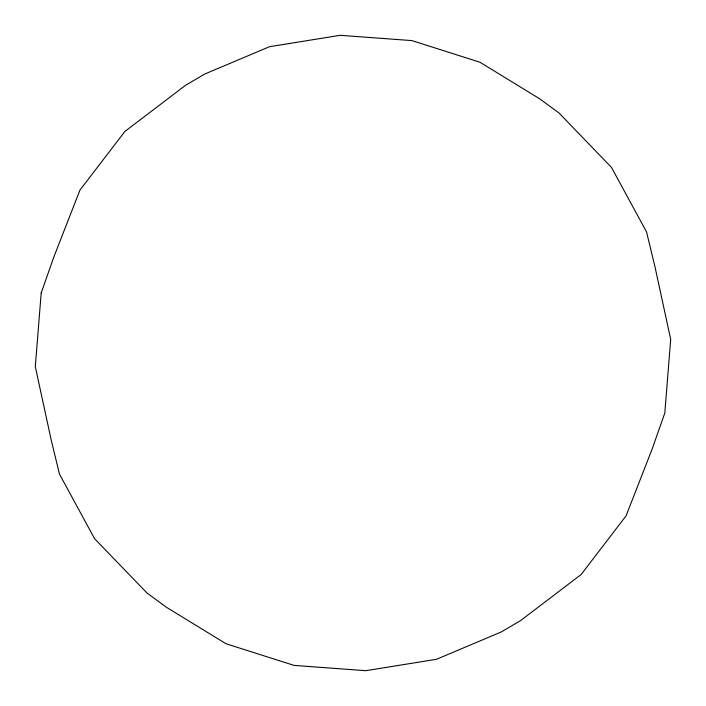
<?xml version="1.0" encoding="UTF-8"?>
<svg xmlns="http://www.w3.org/2000/svg" width="706" height="706" viewBox="0 0 706 706"><rect width="100%" height="100%" fill="white"/><g stroke="black" fill="none" stroke-linecap="round" stroke-linejoin="round"><path stroke-width="1.06" d="M41.195 292.937L35.3 366.599L51.053 439.344L59.454 474.061L94.542 538.634L147.122 593.128L166.457 607.284L226.061 643.766L294.067 665.396L365.832 670.691L436.484 659.298L501.198 631.985L520.472 620.68L581.109 574.543L626.063 515.874L652.282 448.672L664.805 413.063L670.7 339.401L654.947 266.656L646.546 231.939L611.458 167.366L558.878 112.872L539.543 98.716L479.939 62.234L411.933 40.604L340.168 35.309L269.515 46.702L204.802 74.015L185.528 85.32L124.891 131.457L79.937 190.126L53.718 257.328L41.195 292.937"/></g></svg>
